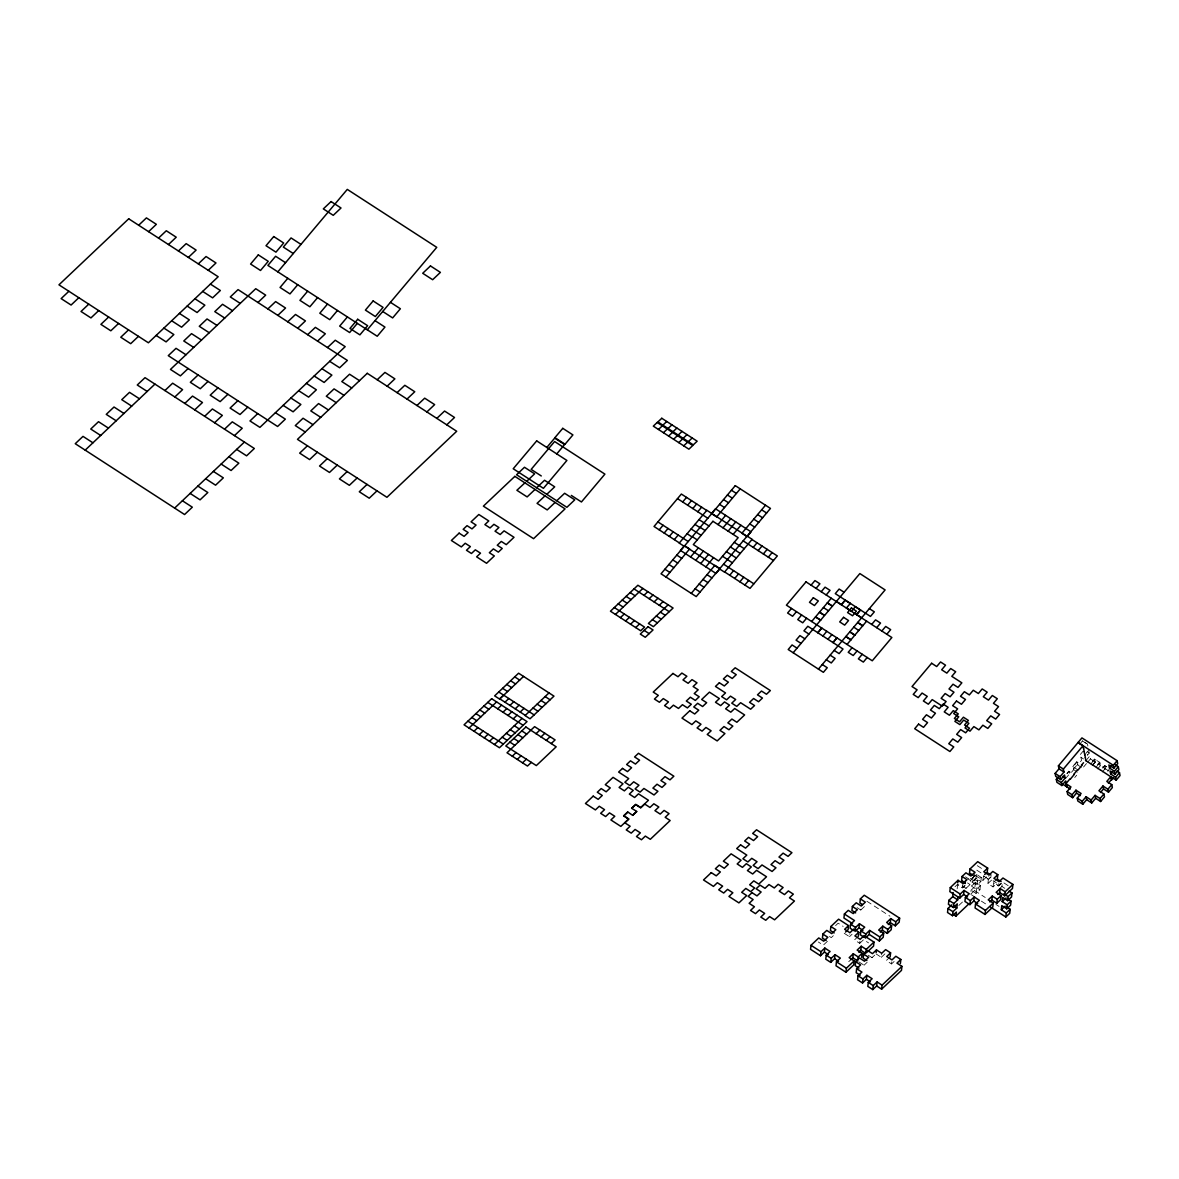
<?xml version="1.0" encoding="UTF-8"?>
<svg xmlns="http://www.w3.org/2000/svg" width="1179" height="1179" viewBox="0 0 1179 1179"><rect width="100%" height="100%" fill="white"/><g stroke="black" fill="none" stroke-linecap="round" stroke-linejoin="round"><path stroke-width="0.75" stroke-dasharray="5 3.75" d="M844.223 933.296L849.499 936.701L849.794 934.033M857.045 907.609L860.773 910.026L861.068 907.344M858.341 936.259L854.466 939.928L859.727 943.333L860.169 939.324M859.078 962.02L864.06 965.233L864.354 962.565M868.304 955.255L872.033 957.672L872.327 955.005M876.026 953.899L881.302 957.304L881.745 953.295M890.145 956.862L886.269 960.531L891.53 963.936L891.972 959.927M957.156 888.804L957.599 884.795L962.565 888.008L965.159 885.562M955.005 886.755L957.584 884.309L962.55 887.522L962.992 883.513M962.27 885.945L965.999 888.362L966.441 884.338M965.999 888.362L970.037 884.545L970.479 880.521L973.058 878.075M975.622 897.499L970.641 894.286L971.098 890.189L974.974 886.52L979.941 889.747L976.065 893.417L971.098 890.189M971.997 882.01L976.978 885.237L980.854 881.568L975.873 878.34L971.997 882.01L971.54 886.181L976.507 889.408L980.397 885.576L975.431 882.349L971.555 886.019L975.416 882.511L980.383 885.738M970.184 878.458L973.913 880.875L974.355 876.852M974.488 876.218L974.945 872.209M970.656 894.213L974.532 890.543L976.315 874.332M976.065 893.417L977.863 877.132L973.913 880.875M979.941 889.747L980.397 885.576M980.854 881.568L981.311 877.382L977.42 881.214L972.439 878.001M975.387 875.511L982.947 880.33L983.389 876.321L988.356 879.534L987.914 883.557L993.086 886.903L996.962 883.233L993.086 880.713M983.345 875.776L988.503 879.121L988.798 876.454M993.086 886.903L993.529 882.894L998.495 886.107L1002.371 882.437L1001.929 886.446L998.053 890.116M997.36 878.679L993.484 882.334L998.642 885.694L999.085 881.671M1079.566 744.421L1082.514 740.825M1080.347 754.457L1083.236 751.023M1066.803 773.498L1068.719 771.199L1074.172 774.588M1077.355 772.127L1073.317 769.356L1072.743 766.438L1076.604 761.855L1079.08 763.461M1067.187 773.748L1069.206 771.361L1069.78 774.294L1073.642 769.71L1073.052 766.777L1077.075 762.017L1082.042 765.245M1085.697 753.602L1087.701 751.156M1065.448 778.7L1069.294 774.131L1068.719 771.199M1073.317 769.356L1077.179 764.773L1076.604 761.855M1081.379 767.352L1077.65 764.95L1081.511 760.367L1080.436 754.413M1087.244 755.385L1089.263 753.057L1086.684 751.48M1085.977 760.558L1089.838 755.975L1087.347 754.368M1074.747 777.506L1076.678 775.222M1083.575 767.013L1086.478 763.579M1087.524 762.341L1090.413 758.908L1089.838 755.975M1092.506 761.383L1094.436 759.099L1099.403 762.312L1099.978 765.245L1095.011 762.017L1094.436 759.099M1090.943 763.786L1094.805 759.202L1099.978 762.548L1100.552 765.48L1105.519 768.693L1102.63 772.127M1092.108 765.466L1095.011 762.017M1092.491 765.569L1095.379 762.12L1094.805 759.202M1097.472 764.611L1099.403 762.312M1096.116 767.131L1099.978 762.548M1097.649 768.914L1100.552 765.48M1102.645 767.956L1104.561 765.672L1107.052 767.278M1103.013 768.06L1104.944 765.775L1108.82 768.281M1102.247 772.024L1105.15 768.59L1104.561 765.672M1107.612 771.184L1109.542 768.885M835.587 925.633L838.166 923.186L843.132 926.399M827.393 941.299L823.281 945.19L818.314 941.977M833.332 935.684L831.269 937.629L827.54 935.212M860.773 910.026L864.885 906.135M849.499 936.701L852.078 934.254M859.727 943.333L863.603 939.663L868.569 942.891M848.733 961.681L850.781 959.735M864.06 965.233L867.14 962.315M872.033 957.672L874.7 955.152M881.302 957.304L885.178 953.634M972.469 877.839L975.048 875.393M962.55 887.522L964.569 885.621M975.033 875.555L970.464 880.035L965.498 876.822M891.53 963.936L894.124 961.489M982.947 880.33L986.823 876.66M958.836 905.472L962.771 901.743M988.503 879.121L991.097 876.675M988.356 879.534L990.935 877.088M987.914 883.557L991.79 879.888M998.642 885.694L1001.236 883.248M1085.004 742.431L1087.495 744.052L1088.084 747.088M1082.455 740.972L1086.183 743.389M1090.413 758.908L1095.379 762.12M1105.15 768.59L1108.864 771.007M1081.01 757.345L1083.486 758.952M1072.743 766.438L1076.781 769.194M977.273 865.666L982.962 869.35M1003.948 882.938L1008.207 885.694M976.787 870.161L981.09 872.946M1001.929 886.446L1004.788 888.303M977.583 874.98L981.296 877.544M967.988 878.915L970.479 880.521M967.546 882.924L970.037 884.545M974.532 890.543L985.246 897.47M995.946 904.411L999.011 906.386M981.37 901.139L987.486 905.104M866.874 901.242L889.939 916.186M1104.944 765.775L1105.519 768.693M1088.6 750.168L1089.175 753.086M1077.075 762.017L1077.65 764.95"/><path stroke-width="1.5" d="M845.52 932.073L848.099 929.627L848.541 925.618L838.608 919.178L830.856 926.517L835.823 929.73L831.711 933.621L826.744 930.408L822.868 934.077L827.835 937.29L823.723 941.181L818.757 937.953L811.005 945.293L810.562 949.316L820.51 955.742L824.386 952.072L824.828 948.063L830.09 951.482L826.214 955.152L825.772 959.161L830.738 962.373L834.614 958.704L835.056 954.695L840.332 958.114L836.456 961.784L836.014 965.793L845.947 972.233L853.699 964.894L854.141 960.885L849.175 957.657L853.287 953.767L858.253 956.994L857.958 959.662M822.868 934.077L822.426 938.086L826.155 940.503M820.51 955.742L820.952 951.733L824.828 948.063M830.856 926.517L830.414 930.526L834.142 932.943M830.738 962.373L831.18 958.365L835.056 954.695M895.303 925.839L895.745 921.831L890.764 918.603L890.322 922.612L895.303 925.839L899.179 922.17L899.621 918.161L864.236 895.229L860.361 898.899L865.327 902.127L861.215 906.017L856.249 902.79L852.373 906.459L857.339 909.687L853.228 913.578L848.261 910.35L844.385 914.02L843.943 918.028L852.594 923.629M852.373 906.459L851.931 910.468L855.659 912.885M844.385 914.02L854.48 920.548L850.604 924.218L850.162 928.241L853.876 930.644M845.947 972.233L846.389 968.224L854.141 960.885M855.129 931.454L855.571 927.446L859.447 923.776L864.708 927.18L860.832 930.85L860.39 934.873L864.119 937.276M850.781 959.735L852.844 957.79L853.287 953.767M860.361 898.899L859.918 902.922L862.394 904.529M856.411 930.231L859.005 927.785L859.447 923.776M890.145 956.862L890.587 952.853L885.621 949.626L881.745 953.295L876.469 949.891L872.475 953.664L867.508 950.451L863.632 954.12L868.599 957.333L864.502 961.224L859.52 958.011L855.645 961.666L855.202 965.689L858.931 968.092M858.341 936.259L858.784 932.25L853.817 929.023L849.941 932.692L844.665 929.288L848.541 925.618M855.645 961.666L860.626 964.894L856.632 968.666L856.19 972.69L860.139 975.239M856.632 968.666L861.893 972.085L858.017 975.755L857.575 979.764L862.542 982.977L866.418 979.322L866.86 975.298L872.136 978.717L868.26 982.387L867.818 986.396L872.784 989.608L876.66 985.953L877.102 981.93L882.069 985.158L881.627 989.166L876.66 985.953M860.817 950.23L861.259 946.221L866.241 949.434L865.799 953.443L860.817 950.23L858.769 952.175M861.687 957.333L862.129 953.325L857.162 950.097L861.259 946.221M863.632 954.12L863.19 958.129L866.919 960.546M869.675 930.408L865.799 934.077L865.357 938.086L869.232 934.416L869.675 930.408L879.77 936.937L879.328 940.96L869.232 934.416M862.542 982.977L862.984 978.968L866.86 975.298M858.784 932.25L854.908 935.92L860.169 939.324L864.045 935.654L873.993 942.095L873.551 946.103L867.081 952.219M876.174 952.558L876.469 949.891M872.784 989.608L873.226 985.6L877.102 981.93M882.349 930.172L882.791 926.163L887.758 929.391L887.315 933.4L882.349 930.172L880.286 932.117M882.791 926.163L878.679 930.054L883.646 933.267L883.204 937.29L879.328 940.96M890.764 918.603L886.667 922.494L891.633 925.721L891.191 929.73L887.315 933.4M900.388 963.494L900.83 959.485L895.848 956.257L891.972 959.927L886.711 956.523L890.587 952.853M900.83 959.485L896.954 963.155L901.92 966.367L901.478 970.376L881.627 989.166M951.851 904.824L947.975 908.493L947.533 912.502L952.499 915.715L956.375 912.045L955.918 916.142L953.443 914.536M953.207 892.547L952.75 896.644L948.874 900.314L948.432 904.322L953.398 907.535L957.274 903.866L956.817 908.036L952.941 911.706L952.499 915.715M984.627 874.553L987.221 872.106L987.663 868.098L977.715 861.657L969.963 868.997L974.945 872.209L970.906 876.026L965.94 872.814L962.064 876.483L967.031 879.696L962.992 883.513L958.026 880.3L950.274 887.625L949.832 891.648L959.78 898.074L963.656 894.419L964.098 890.396L969.256 893.756L965.38 897.411L964.938 901.434L969.904 904.647L973.78 900.977L974.222 896.968L979.395 900.314L975.519 903.984L975.077 907.992L985.01 914.432L992.762 907.093L993.219 903.085L988.238 899.872L992.276 896.055L997.242 899.268L996.8 903.276L991.834 900.063L992.276 896.055M953.398 907.535L953.84 903.527L957.716 899.857L958.026 897.131M957.731 882.968L958.026 880.3M959.78 898.074L960.222 894.065L964.098 890.396M962.064 876.483L961.622 880.492L965.35 882.909M969.963 868.997L969.521 873.005L973.25 875.422M969.904 904.647L970.346 900.638L974.222 896.968M985.01 914.432L985.452 910.424L993.219 903.085M997.36 878.679L997.802 874.656L992.821 871.443L988.945 875.113L983.787 871.767L987.663 868.098M999.733 892.577L1000.175 888.568L1005.156 891.781L1004.714 895.804L999.733 892.577L997.729 894.493M1000.175 888.568L996.152 892.385L1001.118 895.598L1000.676 899.606L996.8 903.276M990.537 907.093L1005.834 916.997L1006.276 912.988L1001.31 909.761L1001.767 905.59L1006.748 908.817L1010.624 905.148L1011.066 901.139L1007.338 898.722M1006.748 908.817L1007.19 904.809L1002.209 901.581L1002.681 897.411L1007.647 900.638L1011.523 896.968L1011.965 892.945L1009.091 891.088M1007.647 900.638L1008.089 896.615L1011.965 892.945M1006.424 906.902L1010.152 909.318L1009.71 913.327L1005.834 916.997M997.802 874.656L993.926 878.326L999.085 881.671L1002.961 878.016L1012.908 884.442L1012.466 888.465L1004.714 895.804M277.831 271.863L347.289 189.392L436.746 247.339L367.288 329.811M287.779 278.303L280.057 287.47L289.99 293.91L297.712 284.743M307.645 291.184L299.938 300.35L309.871 306.776L317.593 297.624M327.526 304.049L319.804 313.216L329.752 319.656L337.474 310.49M347.407 316.93L339.685 326.097L349.632 332.537L357.34 323.37M546.82 447.46L554.69 438.116L564.623 444.542L556.753 453.9M659.208 529.843L663.07 525.259M682.67 501.974L686.517 497.391M664.175 533.055L668.036 528.472M687.637 505.201L691.498 500.618M669.348 536.401L673.194 531.817M692.81 508.547L696.656 503.964M674.314 539.628L678.176 535.045M697.776 511.76L701.638 507.176M711.63 513.366L715.491 508.783L751.067 531.847L747.206 536.416L706.855 510.286L679.222 543.092L684.188 546.304M666.017 577.017L689.627 548.972L684.66 545.759M740.25 488.858L716.64 516.903L711.674 513.69M690.585 556.96L698.395 547.867M717.996 524.581L725.616 515.356M695.757 560.305L703.377 551.079M722.978 527.809L730.788 518.701M700.724 563.533L704.585 558.949M731.894 526.512L735.755 521.929M704.674 559.008L708.535 554.425M728.136 531.154L731.997 526.571M705.882 566.878L713.501 557.652M733.117 534.367L740.928 525.274M691.262 593.376L714.872 565.331L719.838 568.558M765.495 505.216L741.886 533.262L746.852 536.474M729.727 575.234L733.589 570.651M753.189 547.38L757.051 542.797M734.694 578.462L738.555 573.878M758.156 550.593L762.017 546.01M739.867 581.807L743.728 577.224M763.329 553.953L767.175 549.37M744.833 585.02L748.694 580.436M768.295 557.166L772.157 552.583M791.477 608.438L787.616 613.021L792.583 616.249L796.444 611.665M811.078 585.167L814.94 580.584L819.906 583.797L816.045 588.38M801.602 615.011L797.756 619.594L802.722 622.807L806.583 618.223M821.218 591.725L825.064 587.157L830.045 590.37L826.184 594.953M811.653 621.51L831.254 598.239M793.172 652.753L859.859 573.569L885.105 589.927L818.418 669.097M817.754 632.696L821.601 628.112M845.225 600.067L841.364 604.65L836.397 601.423M817.931 632.666L821.778 628.083M841.393 604.798L845.24 600.214L850.221 603.442M822.913 636.041L826.759 631.296M846.36 608.025L850.398 603.412M827.894 639.254L831.917 634.641M851.518 611.37L855.364 606.625M833.037 642.452L836.898 637.868L833.052 642.599M856.499 614.583L860.346 610L855.379 606.787M860.523 609.985L856.676 614.568L861.643 617.781M847.023 644.427L866.624 621.156M852.093 647.713L848.232 652.296L853.213 655.524L857.074 650.941M871.694 624.443L875.555 619.859L880.521 623.072L876.675 627.655M862.232 654.286L858.371 658.869L863.352 662.082L867.199 657.499M881.833 631.001L885.694 626.432L890.661 629.645L886.8 634.228M1066.877 786.865L1065.713 780.955L1061.852 785.538L1061.277 782.605L1065.138 778.022L1064.534 774.986L1060.673 779.57L1060.098 776.637L1063.959 772.053L1058.993 768.841L1058.403 765.849L1081.939 737.907L1117.132 760.691L1117.707 763.624L1113.846 768.207L1108.879 764.979L1109.468 768.03L1114.435 771.243L1115.025 774.176L1118.871 769.592L1118.296 766.659L1114.568 764.243M1060.673 779.57L1055.706 776.342L1055.131 773.424L1058.993 768.841M1063.959 772.053L1063.37 769.076L1082.97 745.791L1078.004 742.578M1061.852 785.538L1056.885 782.311L1056.31 779.393L1058.241 777.094M1066.479 786.599L1065.904 783.681L1069.839 778.995M1073.701 774.426L1077.709 769.651M1081.57 765.068L1083.53 762.739M1070.164 779.348L1074.172 774.588M1078.033 770.005L1082.042 765.245M1072.654 797.682L1072.079 794.764L1075.941 790.181L1076.515 793.099L1072.654 797.682L1067.688 794.469L1067.113 791.536L1070.974 786.953L1065.904 783.681M1082.794 804.255L1082.219 801.322L1086.08 796.739L1086.655 799.671L1082.794 804.255L1077.827 801.027L1077.252 798.109L1081.114 793.526L1075.941 790.181M1109.468 768.03L1111.399 765.731M1113.846 768.207L1113.271 765.274L1117.132 760.691M1116.985 771.022L1119.475 772.628L1120.05 775.561L1116.189 780.144L1115.614 777.212L1110.647 773.999L1112.578 771.7M1114.435 771.243L1118.296 766.659M1095.085 795.353L1095.659 798.286L1091.725 802.958L1091.15 800.025L1095.085 795.353L1100.051 798.581L1100.626 801.499L1104.487 796.916L1103.912 793.998L1098.946 790.77L1102.954 786.01L1107.921 789.223L1108.496 792.155L1112.357 787.572L1111.782 784.639L1106.816 781.426L1110.751 776.755L1101.083 770.344M1100.523 792.509L1103.529 788.928L1102.954 786.01M1108.378 783.18L1111.325 779.673L1110.751 776.755M1113.728 777.55L1111.797 779.85L1111.222 776.917L1116.189 780.144M1115.614 777.212L1119.475 772.628M1100.051 798.581L1103.912 793.998M1107.921 789.223L1111.782 784.639M68.883 291.272L61.131 298.611L71.079 305.037L78.831 297.712M138.665 225.233L146.417 217.894L156.35 224.319L148.598 231.659M88.764 304.138L81.012 311.477L90.945 317.917L98.712 310.578M158.531 238.099L166.298 230.76L176.231 237.2L168.479 244.539M108.645 317.018L100.893 324.358L110.826 330.798L118.578 323.459M178.412 250.98L186.164 243.64L196.112 250.081L188.36 257.42M128.526 329.899L120.774 337.238L130.707 343.678L138.459 336.339M198.293 263.86L206.045 256.521L215.978 262.961L208.226 270.3M85.183 450.142L154.95 384.103M164.898 390.544L172.65 383.204L182.583 389.645L174.831 396.984M188.154 368.526L180.402 375.865L170.469 369.425L255.74 288.708L265.673 295.148L257.921 302.487M198.087 374.966L190.335 382.305L200.283 388.746L208.035 381.406M267.869 308.927L275.621 301.588L285.554 308.028L277.802 315.368M184.779 403.424L192.531 396.085L202.464 402.525L194.712 409.865M217.968 387.847L210.216 395.186L220.149 401.626L227.915 394.287M287.735 321.808L295.502 314.469L305.435 320.909L297.683 328.248M204.645 416.305L212.397 408.966L222.345 415.406L214.593 422.745M237.849 400.727L230.097 408.067L240.03 414.507L247.782 407.168M307.616 334.689L315.368 327.349L325.316 333.79L317.564 341.129M224.526 429.171L232.278 421.846L242.226 428.272L234.474 435.611M257.729 413.608L249.977 420.947L259.911 427.373L345.182 346.655L335.249 340.23L327.497 347.554M174.639 508.09L244.407 442.051M307.424 445.795L299.672 453.134L309.605 459.574L317.357 452.235M377.192 379.756L384.943 372.417L394.877 378.857L387.125 386.196M327.29 458.675L319.538 466.014L329.486 472.455L337.238 465.115M397.072 392.636L404.824 385.297L414.757 391.737L407.006 399.077M347.171 471.556L339.419 478.895L349.352 485.321L357.119 477.996M416.939 405.502L424.691 398.178L434.638 404.603L426.886 411.943M367.052 484.422L359.3 491.761L369.233 498.201L376.985 490.862M436.819 418.383L444.571 411.044L454.519 417.484L446.767 424.823M524.906 482.859L516.888 490.287L527.131 496.919L535.03 489.432M526.704 481.312L534.618 473.825L524.478 467.267L516.564 474.739L566.863 507.324L574.762 499.837L564.623 493.279L556.724 500.751M536.637 487.752L544.551 480.266L554.69 486.839L546.776 494.325M544.978 495.873L537.064 503.359L547.203 509.917L555.117 502.431M658.471 429.48L662.347 425.811M662.878 425.162L666.754 421.492M663.438 432.693L667.314 429.023M668.036 428.508L671.912 424.838M673.003 431.72L676.879 428.065M668.611 436.053L672.487 432.384M673.577 439.266L677.453 435.596M678.176 435.08L682.051 431.411M683.142 438.293L687.018 434.624M678.75 442.611L682.626 438.942M683.717 445.839L687.593 442.169M688.315 441.639L692.191 437.969M503.566 695.109L499.69 698.779L525.436 715.461M469.021 728.047L496.624 701.918M523.564 676.422L499.601 699.088L494.635 695.875L518.583 673.209L553.968 696.126L530.019 718.792L525.053 715.579L549.001 692.898M473.987 731.26L477.863 727.59M497.715 708.815L501.591 705.145M504.951 702.198L508.827 698.528M509.917 705.41L513.808 701.741M479.263 734.679L483.139 731.009M502.976 712.219L506.852 708.55M484.23 737.892L488.106 734.222M507.943 715.447L511.819 711.777M515.194 708.83L519.069 705.16M615.423 614.436L642.864 588.454M520.16 712.042L524.036 708.373M489.491 741.311L493.367 737.641M513.219 718.851L517.095 715.181M620.39 617.649L624.266 613.979M643.955 595.336L647.831 591.681M494.458 744.524L522.061 718.409M625.563 620.994L629.439 617.324M649.128 598.696L653.004 595.027M630.529 624.222L634.405 620.552M654.094 601.909L657.97 598.239M635.702 627.567L639.578 623.897M659.267 605.254L663.143 601.585M668.11 604.812L648.421 623.44L653.387 626.668L673.076 608.025L637.898 585.241L610.457 611.208L640.669 630.78L644.545 627.11L614.333 607.539M512.275 756.196L516.151 752.526M536.003 733.736L539.879 730.066M517.242 759.409L521.118 755.739M540.969 736.949L544.845 733.279M522.518 762.828L526.394 759.158M546.231 740.368L550.107 736.698M531.361 762.371L527.485 766.041L507.014 752.777L534.603 726.647L555.088 739.911L551.212 743.581M627.759 812.154L623.883 815.824L628.849 819.037L624.855 822.824L630.131 826.228L626.255 829.898L631.222 833.126L635.098 829.456L640.359 832.86L636.483 836.53L641.464 839.757L645.34 836.088L650.307 839.301L670.144 820.525L665.177 817.298L669.053 813.628L664.086 810.415L660.211 814.085L654.949 810.666L658.825 806.996L653.844 803.783L649.968 807.453L644.707 804.034L640.713 807.821L635.746 804.594L631.87 808.263M632.696 815.161L636.572 811.506M888.273 924.557L890.322 922.612M858.253 956.994L862.129 953.325M866.241 949.434L873.993 942.095M879.77 936.937L883.646 933.267M887.758 929.391L891.633 925.721M895.745 921.831L899.621 918.161M963.051 883.233L965.07 881.317M882.069 985.158L901.92 966.367M955.918 916.142L969.05 903.718M989.815 901.964L991.834 900.063M997.242 899.268L1001.118 895.598M1005.156 891.781L1012.908 884.442M1002.209 901.581L1006.085 897.912M1001.31 909.761L1005.186 906.106M1007.19 904.809L1011.066 901.139M1006.276 912.988L1010.152 909.318M731.422 490.228L736.389 493.441M761.634 509.8L766.615 513.012M727.414 494.988L732.38 498.201M757.625 514.56L762.592 517.787M723.552 499.572L728.519 502.785M753.764 519.143L758.731 522.371M719.544 504.332L724.51 507.559M749.756 523.903L754.722 527.131M1078.078 742.49L1113.271 765.274M844.12 592.256L839.139 589.043L835.292 593.626L870.47 616.425L874.332 611.842L869.35 608.615M300.984 244.377L291.051 237.937L283.328 247.089L293.276 253.529M390.441 302.325L400.374 308.751L392.651 317.917L382.718 311.477M1115.025 774.176L1110.043 770.948L1110.647 773.999M747.162 536.106L752.128 539.334L724.495 572.139L719.529 568.912M751.878 539.451L777.315 555.928L750.006 588.38L724.554 571.889M706.796 510.522L681.359 494.045L654.036 526.482L679.472 542.974M1085.505 760.396L1090.575 763.683M1090.943 763.786L1100.714 770.255M743.153 540.881L773.468 560.511M846.537 607.996L851.503 611.208M677.498 498.629L707.813 518.259M744.258 548.677L734.237 542.325M698.985 519.63L708.992 525.981M827.393 602.823L832.359 606.035M857.796 622.512L862.777 625.74M827.407 602.97L832.389 606.198M857.619 622.541L862.601 625.769M700.164 527.337L705.145 530.565M730.39 546.909L740.25 553.437M694.976 524.39L699.943 527.617M823.384 607.583L828.528 610.781M853.773 627.125L858.754 630.5M1103.529 788.928L1108.496 792.155M285.554 262.696L275.606 256.256L267.898 265.422L377.221 336.251L384.943 327.084L374.996 320.644M1058.403 765.849L1063.37 769.076M736.389 558.021L726.367 551.684M691.115 528.973L701.122 535.325M819.523 612.166L824.489 615.379L819.538 612.314M849.926 631.87L854.908 635.083M849.75 631.9L854.731 635.113M1062.647 776.416L1065.138 778.022M692.294 536.681L697.261 539.908M722.506 556.267L727.487 559.48M727.399 559.568L732.38 562.796M815.676 616.897L820.658 620.125M845.903 636.483L850.87 639.696M1095.659 798.286L1100.626 801.499M687.092 533.748L692.073 536.961M815.5 616.926L820.481 620.154M845.918 636.631L850.884 639.858M1055.131 773.424L1060.098 776.637M1086.08 796.739L1091.15 800.025M1056.31 779.393L1061.277 782.605M723.552 564.151L753.853 583.797M657.897 521.899L688.212 541.544M1061.911 783.637L1070.281 789.06M1076.515 793.099L1080.391 795.619M1086.655 799.671L1091.725 802.958M1067.113 791.536L1072.079 794.764M1077.252 798.109L1082.219 801.322M808.927 634.051L803.945 630.839L807.807 626.255L843 649.039L839.139 653.623L834.172 650.41M676.79 555.103L681.757 558.33M707.002 574.674L711.969 577.902M804.903 638.812L799.937 635.599L796.076 640.182L801.042 643.395M830.149 655.17L835.115 658.398L831.269 662.966L826.287 659.754M672.767 559.878L677.748 563.09M702.993 579.449L707.96 582.662M541.279 475.962L531.154 469.389L554.602 441.536L604.901 474.12L581.439 501.974L571.299 495.401M668.92 564.461L673.887 567.674M699.132 584.032L704.099 587.245M797.033 648.17L792.067 644.942L788.206 649.526L823.384 672.325L827.245 667.741L822.279 664.514M664.897 569.221L669.864 572.434M695.109 588.793L700.09 592.005M210.422 284.08L220.355 290.506L212.603 297.845L202.67 291.405M240.236 303.386L230.303 296.946L238.055 289.607L347.378 360.435L339.626 367.774L329.678 361.334M359.492 380.655L349.559 374.215L341.807 381.554L351.74 387.994M232.484 310.725L222.536 304.285L214.784 311.624L224.732 318.065M321.926 368.673L331.874 375.114L324.122 382.453L314.174 376.013M194.918 298.744L204.851 305.184L197.099 312.523L187.166 306.083M343.988 395.333L334.055 388.893L326.303 396.232L336.236 402.673M634.022 588.91L669.2 611.695M630.146 592.58L635.113 595.793M660.358 612.152L665.324 615.364M216.98 325.404L207.032 318.964L199.28 326.303L209.228 332.743M306.422 383.352L316.37 389.792L308.618 397.131L298.67 390.691M626.108 596.382L631.074 599.61M656.32 615.969L661.286 619.181M622.232 600.052L627.199 603.28M652.444 619.638L657.41 622.851M179.414 313.422L189.347 319.863L181.595 327.202L171.662 320.762M328.484 410.012L318.551 403.572L310.799 410.911L320.732 417.337M618.209 603.869L623.175 607.097M201.476 340.083L191.529 333.642L183.777 340.982L193.724 347.422M290.918 398.03L300.866 404.471L293.114 411.81L283.166 405.37M644.176 630.411L649.143 633.624M163.91 328.101L173.844 334.541L166.092 341.881L156.144 335.44M312.98 424.676L303.047 418.236L295.295 425.575L305.228 432.015M987.265 872.652L990.994 875.069M997.405 879.225L1001.133 881.627M185.973 354.761L176.025 348.321L168.273 355.66L277.596 426.474L285.347 419.134L275.414 412.709M1003.786 893.829L1008.089 896.615M969.389 873.639L971.864 875.245M961.474 881.126L965.203 883.543M963.656 894.419L967.532 896.924M973.78 900.977L977.656 903.497M950.274 887.625L960.222 894.065M965.38 897.411L970.346 900.638M975.519 903.984L985.452 910.424M952.75 896.644L957.716 899.857M948.874 900.314L953.84 903.527M954.342 906.43L956.817 908.036M947.975 908.493L952.941 911.706M147.198 391.443L137.265 385.002L145.017 377.663L254.34 448.492L246.588 455.831L236.655 449.391M139.446 398.782L129.513 392.342L121.761 399.681L131.694 406.121M228.903 456.73L238.836 463.17L231.084 470.509L221.151 464.069M123.942 413.461L114.009 407.02L106.257 414.36L116.19 420.8M213.399 471.408L223.332 477.849L215.58 485.188L205.647 478.748M514.707 676.864L519.688 680.091M545.125 696.568L550.092 699.795M510.61 680.755L515.577 683.982M541.014 700.459L545.98 703.686M506.734 684.424L511.701 687.652M537.138 704.128L542.104 707.356M108.439 428.139L98.505 421.699L90.754 429.038L100.687 435.478M197.895 486.087L207.828 492.527L200.076 499.852L190.143 493.426M502.622 688.315L507.589 691.542M533.026 708.019L538.007 711.246M498.746 691.985L534.131 714.901M859.005 927.785L862.954 930.349M850.604 924.218L855.571 927.446M860.832 930.85L865.799 934.077M92.935 442.803L83.002 436.377L75.25 443.702L184.572 514.53L192.324 507.191L182.391 500.751M487.767 702.375L523.152 725.291M483.891 706.044L488.872 709.257M514.309 725.748L519.276 728.961M521.766 730.877L526.733 734.104M479.794 709.935L484.761 713.148M510.198 729.624L515.164 732.852M517.89 734.546L522.857 737.774M475.918 713.59L480.885 716.817M506.322 733.294L511.288 736.521M852.844 957.79L857.811 961.003M513.779 738.437L518.76 741.665M471.806 717.48L476.773 720.708M502.21 737.184L507.191 740.412M509.903 742.107L514.884 745.334M467.93 721.15L503.315 744.082M824.386 952.072L828.336 954.636M834.614 958.704L838.564 961.268M866.418 979.322L870.367 981.871M811.005 945.293L820.952 951.733M826.214 955.152L831.18 958.365M836.456 961.784L846.389 968.224M858.017 975.755L862.984 978.968M868.26 982.387L873.226 985.6M1083.634 748.636L1084.223 751.671M1084.798 754.589L1085.402 757.64M1082.97 745.791L1083.56 748.783M1084.135 751.701L1084.739 754.752M1085.314 757.67L1085.903 760.661M258.304 254.885L250.582 264.037L260.515 270.477L268.237 261.325L258.304 254.885M273.734 236.552L266.012 245.718L275.96 252.159L283.667 242.992L273.734 236.552M357.694 319.273L349.971 328.425L359.904 334.865L367.627 325.699L357.694 319.273M373.124 300.94L365.402 310.106L375.349 316.547L383.057 307.38L373.124 300.94M536.681 440.887L513.219 468.756L543.431 488.327L566.893 460.458L536.681 440.887M562.766 428.331L554.896 437.674L565.036 444.247L572.906 434.904L562.766 428.331M684.306 545.818L680.445 550.401L716.021 573.451L719.883 568.867L684.306 545.818M735.283 485.645L661.036 573.805L696.229 596.589L770.462 508.429L735.283 485.645M712.941 521.295L693.326 544.58L718.571 560.939L738.172 537.653L712.941 521.295M806.009 581.881L786.408 605.151L872.268 660.785L891.869 637.515L806.009 581.881M813.348 597.738L809.487 602.322L814.453 605.549L818.314 600.966L813.348 597.738M843.56 617.324L839.699 621.893L844.665 625.121L848.526 620.537L843.56 617.324M851.43 607.966L847.568 612.549L852.535 615.777L856.396 611.194L851.43 607.966M931.631 663.261L912.03 686.546L917.1 689.833L913.239 694.402L918.205 697.629L922.066 693.046L927.239 696.391L923.378 700.974L928.345 704.202L932.206 699.619L942.242 706.118L946.103 701.534L941.137 698.322L945.145 693.547L950.112 696.774L953.973 692.191L949.007 688.963L953.015 684.203L957.982 687.416L961.843 682.833L951.807 676.333L955.668 671.75L950.701 668.537L946.84 673.121L941.667 669.775L945.529 665.192L940.562 661.964L936.701 666.548L931.631 663.261M918.574 724.127L914.712 728.71L949.906 751.509L953.767 746.926L948.786 743.713L952.809 738.938L957.775 742.166L961.637 737.582L956.67 734.355L960.679 729.595L965.645 732.807L969.506 728.239L964.54 725.011L968.386 720.428L963.42 717.215L959.559 721.799L954.4 718.438L958.262 713.87L953.28 710.642L949.434 715.226L944.261 711.88L948.122 707.297L943.156 704.069L939.295 708.653L934.328 705.44L930.467 710.023L935.433 713.236L931.425 718.011L926.443 714.783L922.597 719.367L927.564 722.594L923.54 727.355L918.574 724.127M956.493 701.048L952.632 705.631L957.613 708.844L953.678 713.516L958.733 716.803L954.887 721.386L959.853 724.599L963.715 720.03L968.873 723.375L965.011 727.959L969.993 731.172L973.854 726.588L978.909 729.875L982.859 725.203L987.825 728.416L991.686 723.832L986.705 720.62L990.728 715.859L995.695 719.072L999.556 714.489L994.575 711.276L998.525 706.604L993.455 703.318L997.301 698.734L992.335 695.507L988.474 700.09L983.315 696.745L987.177 692.161L982.195 688.949L978.349 693.532L973.279 690.246L969.344 694.917L964.363 691.705L960.517 696.273L965.483 699.501L961.46 704.261L956.493 701.048M128.717 218.793L58.95 284.832L148.392 342.78L218.174 276.741L128.717 218.793M331.078 201.565L323.326 208.889L333.259 215.33L341.011 207.99L331.078 201.565M430.468 265.938L422.716 273.277L432.649 279.718L440.401 272.378L430.468 265.938M367.258 373.316L297.476 439.354L386.933 497.302L456.7 431.263L367.258 373.316M514.855 476.36L483.39 506.145L533.571 538.67L565.05 508.871L514.855 476.36M459.132 533.144L451.38 540.483L461.328 546.923L465.204 543.254L470.362 546.599L466.486 550.269L471.453 553.496L475.329 549.827L480.501 553.172L476.625 556.842L486.573 563.282L494.325 555.943L489.344 552.715L493.382 548.898L498.349 552.126L502.225 548.456L497.258 545.229L501.281 541.426L506.263 544.639L514.015 537.3L504.067 530.859L500.191 534.529L495.033 531.184L498.909 527.514L493.927 524.301L490.051 527.956L484.893 524.611L488.769 520.941L478.821 514.501L471.069 521.84L476.051 525.068L472.013 528.885L467.046 525.657L463.17 529.327L468.137 532.554L464.099 536.371L459.132 533.144M657.189 422.465L653.313 426.135L688.89 449.184L692.766 445.515L657.189 422.465M661.773 418.265L657.897 421.935L693.281 444.866L697.157 441.197L661.773 418.265M491.643 698.705L464.054 724.82L499.439 747.751L527.028 721.622L491.643 698.705M525.878 727.001L505.806 745.998L536.327 765.584L556.179 746.808L525.878 727.001M648.052 626.742L640.3 634.081L645.267 637.294L653.019 629.954L648.052 626.742M672.944 673.445L653.24 692.088L658.309 695.374L654.433 699.044L659.415 702.257L663.291 698.587L668.449 701.932L664.573 705.602L669.539 708.83L673.415 705.16L678.485 708.446L682.449 704.703L687.416 707.916L691.292 704.246L686.325 701.033L690.349 697.216L695.315 700.429L699.191 696.76L694.225 693.547L698.174 689.803L693.119 686.517L696.995 682.847L692.014 679.635L688.138 683.304L682.98 679.944L686.856 676.274L681.875 673.062L677.999 676.731L672.944 673.445M593.199 796.134L585.447 803.474L595.395 809.914L599.271 806.244L604.532 809.649L600.656 813.318L605.623 816.546L609.499 812.876L614.775 816.281L610.899 819.95L620.832 826.391L628.584 819.051L623.617 815.839L627.729 811.948L632.725 815.367L636.837 811.491L631.605 808.278L635.717 804.387L640.683 807.615L648.435 800.276L638.502 793.835L634.611 797.505L629.35 794.086L633.226 790.416L628.26 787.204L624.384 790.873L619.108 787.454L622.984 783.784L613.051 777.344L605.299 784.683L610.265 787.911L606.153 791.802L601.187 788.574L597.311 792.244L602.277 795.471L598.18 799.347L593.199 796.134M622.512 768.399L618.636 772.068L628.716 778.597L624.841 782.266L629.822 785.494L633.698 781.824L638.959 785.229L635.083 788.898L640.05 792.126L643.926 788.456L654.021 794.985L657.897 791.315L652.915 788.103L657.027 784.212L661.994 787.425L665.87 783.755L660.903 780.542L665.015 776.652L669.981 779.879L673.857 776.209L638.473 753.278L634.597 756.947L639.578 760.175L635.466 764.066L630.5 760.838L626.624 764.508L631.59 767.721L627.479 771.611L622.512 768.399M689.744 710.79L681.993 718.114L691.926 724.554L695.802 720.885L700.974 724.245L697.098 727.915L702.065 731.127L705.941 727.458L711.114 730.803L707.238 734.473L717.171 740.913L724.923 733.574L719.956 730.361L723.98 726.544L728.961 729.757L732.837 726.087L727.856 722.874L731.894 719.057L736.86 722.27L744.612 714.946L734.679 708.505L730.803 712.175L725.63 708.815L729.506 705.145L724.54 701.932L720.664 705.602L715.491 702.257L719.367 698.587L709.434 692.147L701.682 699.486L706.648 702.699L702.61 706.516L697.644 703.303L693.768 706.973L698.734 710.185L694.711 714.002L689.744 710.79M719.352 682.759L715.476 686.429L725.512 692.928L721.636 696.597L726.603 699.81L730.479 696.141L735.652 699.486L731.776 703.156L736.742 706.383L740.618 702.713L750.655 709.213L754.545 705.543L749.564 702.33L753.602 698.513L758.569 701.726L762.445 698.056L757.478 694.844L761.501 691.027L766.483 694.239L770.359 690.57L735.165 667.786L731.289 671.455L736.256 674.668L732.233 678.485L727.266 675.272L723.39 678.942L728.357 682.155L724.319 685.972L719.352 682.759M711.276 872.622L703.524 879.961L713.457 886.402L717.333 882.732L722.609 886.151L718.733 889.821L723.7 893.034L727.576 889.364L732.852 892.783L728.961 896.453L738.909 902.893L746.661 895.554L741.694 892.326L745.806 888.435L750.772 891.663L754.648 887.993L749.682 884.766L753.779 880.875L758.76 884.103L766.512 876.763L756.564 870.323L752.688 873.993L747.427 870.574L751.303 866.919L746.336 863.691L742.461 867.361L737.184 863.956L741.06 860.287L731.127 853.847L723.375 861.186L728.342 864.399L724.23 868.289L719.264 865.062L715.388 868.731L720.354 871.959L716.242 875.85L711.276 872.622M740.589 844.886L736.713 848.556L746.793 855.099L742.917 858.769L747.884 861.982L751.76 858.312L757.036 861.731L753.16 865.401L758.126 868.614L762.002 864.944L772.083 871.473L775.959 867.818L770.992 864.59L775.104 860.699L780.071 863.927L783.947 860.257L778.98 857.03L783.092 853.139L788.058 856.367L791.934 852.697L756.55 829.78L752.674 833.435L757.64 836.663L753.543 840.553L748.562 837.326L744.686 840.995L749.667 844.223L745.555 848.114L740.589 844.886M752.04 892.665L748.164 896.335L753.13 899.562L749.151 903.335L754.413 906.754L750.537 910.424L755.503 913.637L759.379 909.967L764.655 913.386L760.779 917.056L765.746 920.268L769.622 916.599L774.588 919.826L794.44 901.036L789.458 897.823L793.334 894.154L788.368 890.926L784.492 894.596L779.231 891.191L783.107 887.522L778.14 884.294L774.264 887.964L768.988 884.559L764.994 888.332L760.028 885.12L756.152 888.774L761.118 892.002L757.006 895.893L752.04 892.665"/></g></svg>
